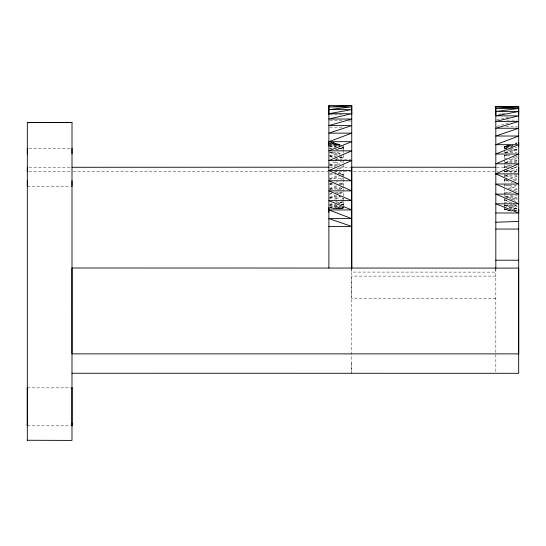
<?xml version="1.0" encoding="UTF-8"?>
<svg xmlns="http://www.w3.org/2000/svg" width="546" height="546" viewBox="0 0 546 546"><rect width="100%" height="100%" fill="white"/><g stroke="black" fill="none" stroke-linecap="round" stroke-linejoin="round"><path stroke-width="0.41" stroke-dasharray="2.73 2.05" d="M343.284 145.468L343.284 208.074L340.881 208.77L343.284 208.04L343.284 207.337L338.479 208.947M495.823 371.614L495.823 269.321M504.292 208.613L504.292 209.179L511.493 211.213L504.292 209.179L504.292 146.553L508.292 145.407M509.097 145.393L504.292 146.656L509.896 145.345M334.179 199.167L341.769 195.83M335.701 199.297L340.247 197.297M329.634 198.184L336.459 195.209M339.489 193.885L343.284 192.233L336.882 193.148M329.634 204.538L331.907 203.549M335.701 201.897L337.216 201.242M341.769 199.263L343.284 198.601L340.083 199.249M329.634 197.277L334.944 194.983M337.974 193.673L342.526 191.707M517.185 157.685L504.292 163.268L517.096 161.548M329.634 207.378L335.701 204.791M338.732 203.501L343.284 201.563L338.479 202.662M329.634 193.973L331.907 193.004M339.489 189.783L343.284 188.172M337.216 189.817L343.284 187.278M509.595 165.145L504.292 167.369L509.377 166.892M514.148 163.24L517.185 161.971M331.149 208.954L338.732 205.897M341.769 204.675L343.284 204.067L343.284 205.978M329.634 189.38L337.216 186.343M341.011 184.821L343.284 183.913L338.199 184.255M329.634 188.384L336.459 185.681M340.247 184.179L343.284 182.978L337.353 183.306M517.185 166.605L504.292 171.669L517.001 170.946M329.634 184.603L332.664 183.47M335.701 182.33L337.974 181.477M335.701 208.804L341.004 206.825M508.292 174.672L504.292 176.146L517.001 175.928M513.895 172.611L517.096 171.437M329.675 183.49L331.279 182.91M340.881 179.416L343.284 178.542L329.723 178.74M329.675 179.579L339.284 176.378M329.675 178.487L336.882 176.146M340.881 174.843L343.284 174.058L335.701 171.239M506.695 179.805L504.292 180.583L508.531 180.692M509.896 178.76L517.096 176.419M508.292 145.482L504.292 146.656L509.097 145.27M517.096 142.895L515.499 143.366L518.7 142.424M515.499 143.427L517.096 142.963M496.642 126.433L510.53 122.454M340.083 208.954L343.284 208.04L340.083 208.859M338.479 208.879L343.284 207.514L336.077 208.865M510.694 145.318L504.292 147.113L513.097 145.461M511.493 145.311L504.292 147.324L513.097 145.796M337.681 208.9L342.478 207.562M513.097 145.932L504.292 148.328L507.493 147.905M333.674 208.913L341.68 206.736M332.876 208.79L340.083 206.845M507.493 147.816L504.292 148.669L506.695 148.382M329.675 208.019L338.479 205.767M329.675 207.5L337.681 205.48M340.881 204.668L343.284 204.067M510.694 148.969L517.096 147.365M496.642 119.929L508.899 117.062M517.096 149.474L504.292 152.484L517.007 152.375M329.675 205.357L335.278 204.054M338.479 203.31L343.284 202.191L336.5 202.238M329.675 204.682L332.876 203.951M508.292 188.356L517.096 186.343M505.091 152.873L517.096 150.143M506.695 154.859L504.292 155.357L511.07 155.726M504.292 156.047L509.896 154.921M498.28 114.332L501.542 113.752M502.361 113.609L504.811 113.172M504.292 158.688L506.695 158.265M515.499 156.709L517.096 156.429M329.675 198.375L340.083 196.54M504.292 193.304L511.493 192.049M515.499 191.346L517.096 191.066M512.298 158.108L517.096 157.296M329.675 197.468L337.681 196.11M329.675 194.178L332.077 193.837M517.096 160.606L504.292 162.394L508.292 163.104M335.278 192.451L340.083 191.81M329.675 208.122L340.083 206.729M505.889 196.874L517.096 195.57M511.916 165.656L504.292 166.455L507.493 167.199M329.723 189.599L342.438 188.261M329.723 188.602L340.738 187.524M329.723 205.487L337.353 204.948M341.584 204.654L343.284 204.532M509.377 149.747L517.007 149.215M329.723 184.835L334.807 184.487M506.831 170.57L517.001 169.915M507.684 150.389L517.001 149.87M329.723 183.736L332.261 183.593M506.831 200.252L504.292 200.389L510.694 201.713M511.916 199.966L517.001 199.686M517.001 174.85L504.292 175.143L517.096 179.327M504.292 202.675L511.916 202.627M329.723 114.728L341.584 114.728M506.838 120.12L517.007 120.12M505.992 126.665L517.007 126.665M329.723 127.157L343.277 127.157M29.006 148.369L71.157 148.369M334.807 159.296L350.901 159.296M329.723 167.192L334.807 167.192M339.892 167.192L350.901 167.199M29.013 167.267L71.164 167.274M496.676 167.26L506.838 167.26M513.615 167.26L517.007 167.26M29.013 171.799L71.157 171.799M72.857 171.799L327.743 171.792M334.568 171.792L498.239 171.785M504.211 171.785L516.994 171.785M27.32 186.336L71.157 186.343M495.823 276.126L351.747 276.119L351.747 373.273L351.747 362.162M495.823 298.485L351.754 298.416L351.747 269.315M27.3 387.844L71.157 387.844M27.3 425.819L71.157 425.819M506.831 179.668L504.292 179.634L512.298 182.548M512.769 179.764L517.001 179.825M329.723 174.822L335.654 174.918M341.591 175.02L343.284 175.048L334.48 171.819M329.723 173.717L333.115 173.805M338.199 173.928L343.284 174.058M513.615 180.822L517.001 180.91M329.723 120.4L343.277 120.796M348.362 120.953L350.901 121.028M517.001 205.862L504.292 205.153L517.096 208.367M335.654 169.144L337.353 169.26M329.723 148.102L331.415 148.219M338.199 148.683L343.284 149.031L339.284 148.007M504.292 184.998L517.001 185.858M504.292 207.405L504.292 205.603L517.001 206.511M329.723 164.988L337.353 165.718M341.591 166.12L343.284 166.284M509.377 188.861L517.001 189.605M329.723 163.943L339.046 164.912M512.762 190.165L517.001 190.609M509.097 159.255L517.096 160.196M509.09 207.63L517.096 208.579M329.675 145.468L336.882 146.396M340.083 161.752L343.284 162.182M509.09 193.113L504.292 192.465L505.808 193.12M509.09 208.046L517.096 209.118M329.675 156.06L335.278 157.002M339.284 157.678L343.284 158.354L340.254 157.03M517.096 198.437L504.292 196.26L515.663 201.249M507.493 197.618L517.096 199.304M329.675 155.214L336.077 156.347M339.278 156.914L343.284 157.623L341.011 156.62M513.895 210.101L517.096 210.674M340.083 145.441L329.675 143.468L338.479 145.925M329.675 152.225L340.083 154.306M504.292 199.7L507.493 200.341M332.876 152.129L340.881 153.788M513.097 204.682L517.096 205.589M507.493 209.862L504.292 209.125L511.493 211.186M511.493 168.127L517.096 169.431M329.675 148.232L332.077 148.792M335.278 149.536L337.681 150.095M510.694 204.757L517.096 206.258M331.279 142.567L340.083 144.697M504.292 209.179L509.09 210.353M329.675 146.062L335.278 147.475M338.479 148.28L343.284 149.495L343.284 146.253M329.675 145.57L335.278 146.99M504.292 205.603L517.096 208.913M329.675 143.932L337.681 146.082M341.68 146.792L343.284 147.229L340.881 146.915L343.284 147.584L341.011 146.731M512.291 209.227L517.096 210.524M513.895 210.019L517.096 210.893M331.279 142.663L340.083 145.147M330.48 142.643L341.68 145.802M505.889 171.185L511.493 172.775M505.091 208.845L506.688 209.295M332.876 142.554L340.881 144.779M333.681 142.731L340.083 144.615M332.876 142.752L341.68 145.714M330.391 142.759L340.254 146.451M329.634 165.206L334.186 167.008M337.216 168.209L339.489 169.11M506.565 184.937L517.185 189.169M328.876 143.721L336.459 146.758M339.489 147.973L343.284 149.495M329.634 164.162L335.701 166.598M338.732 167.82L342.526 169.342M332.664 161.834L339.489 164.694M334.944 161.848L340.247 164.08M328.876 145.857L333.429 147.782M336.459 149.065L338.732 150.027M510.36 195.093L517.185 198.048M329.634 155.405L333.429 157.05M336.459 158.367L339.489 159.678M329.634 156.252L332.664 157.569M335.701 158.886L337.216 159.548M337.216 152.293L341.011 153.952M329.634 152.395L337.216 155.706M331.149 152.3L337.974 155.296M351.747 268.85L351.747 272.079L495.823 272.126L495.823 268.912M504.292 146.553L504.292 149.508"/><path stroke-width="0.82" d="M27.307 440.41L27.334 122.591L72.011 122.597L71.983 440.41L27.32 440.267M27.307 423.266L27.3 425.819L27.3 387.844L27.3 390.397M71.997 423.266L71.997 425.819L71.997 387.844L71.997 388.493M328.876 268.045L71.976 268.004L71.983 353.869L518.7 353.876L518.693 268.106L328.876 268.045L328.876 105.59L351.747 105.59L351.754 114.728M351.747 268.045L351.747 105.59L344.97 105.651M495.823 268.475L495.829 106.695L518.7 106.695L518.7 114.769M518.7 142.506L518.7 146.437M71.997 373.252L518.693 373.293L518.7 106.695L517.007 106.791M27.334 122.591L72.011 122.597M328.876 226.419L351.747 226.419L328.876 218.605L351.747 218.605L328.876 209.944L351.747 209.944L328.876 200.641L351.747 200.641L328.876 190.854L351.747 190.854L328.876 180.787L351.747 180.787L328.876 170.584L351.747 160.565L328.876 160.565L351.747 150.846L328.876 150.846L351.747 141.673L328.876 141.673L351.747 133.149L328.876 133.149L351.747 125.607L328.876 125.607L351.747 119.035L328.876 119.035L351.747 113.718L328.876 113.718L351.747 109.616L328.876 109.609L351.747 106.893L328.876 106.893L351.747 105.59M495.823 212.988L518.7 212.988L495.823 203.815L518.7 203.815L495.823 194.117L518.7 194.117L495.823 184.063L518.7 184.063L495.823 173.86L518.7 163.827L495.823 163.82L518.7 154.02L495.823 154.02L518.7 144.683L495.823 144.683L518.7 136.022L495.823 136.022L518.7 128.242L495.823 128.242L518.7 121.458L495.823 121.458L518.7 115.848L495.823 115.848L518.7 111.486L495.829 111.486L518.7 108.463L495.829 108.463L518.7 106.818L495.829 106.695L495.829 114.769M495.823 222.229L518.7 221.451M495.829 106.818L518.7 106.818M72.004 167.281L328.876 167.192M495.829 167.26L351.747 167.199L351.747 268.461M328.876 170.584L351.747 170.584M495.823 173.86L518.7 173.86M495.823 229.054L518.7 229.054M495.823 260.21L518.693 260.21M328.876 105.59L328.876 114.728M328.876 141.325L328.876 145.857M328.876 212.217L328.876 207.698M72.004 148.369L72.004 153.917M71.997 186.343L71.997 180.794M27.32 148.369L27.32 153.917M27.32 186.336L27.32 180.787M518.7 167.26L518.7 171.785M518.7 209.33L518.7 213.336M27.327 167.267L27.327 171.799"/></g></svg>
